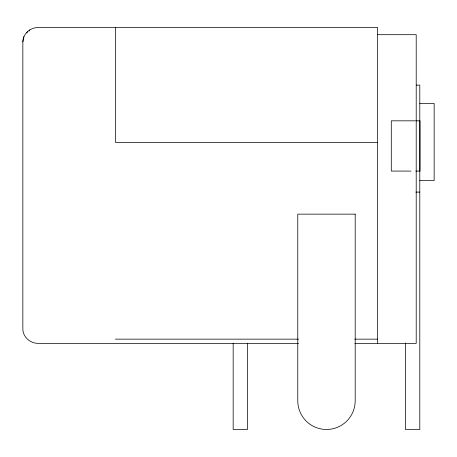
<?xml version="1.0" encoding="UTF-8"?>
<svg xmlns="http://www.w3.org/2000/svg" width="457" height="457" viewBox="0 0 457 457"><rect width="100%" height="100%" fill="white"/><g stroke="black" fill="none" stroke-linecap="round" stroke-linejoin="round"><path stroke-width="0.69" d="M298.541 343.35L38.274 343.35C30.436 343.504 22.804 337.066 22.85 328.994L22.85 41.873C22.804 33.795 30.436 27.357 38.274 27.517L377.642 27.517L377.642 343.35M22.85 41.873L23.935 36.589M26.803 32.99L27.369 31.722M29.134 31.059L29.836 29.854M377.642 34.692L416.207 34.692L416.207 343.35L354.838 343.35M416.378 85.122L419.794 85.122L419.794 429.483L405.439 429.483L405.439 342.99M419.794 103.493L434.15 103.493L434.15 180.566L419.794 180.566M415.105 120.831L391.289 120.831L391.289 171.078L410.934 171.078M415.801 120.831L420.006 120.831L420.006 171.078L415.801 171.078M377.642 142.361L115.404 142.361L115.404 27.517M415.881 192.094L419.794 192.094M115.404 339.145L298.541 339.145M354.838 339.145L377.642 339.145M247.523 343.218L247.523 429.483L233.167 429.483L233.167 343.218M355.192 214.144L297.77 214.144L297.77 400.772A28.711 28.711 0 0 0 326.481 429.483A28.711 28.711 0 0 0 355.192 400.772L355.192 214.144"/></g></svg>
